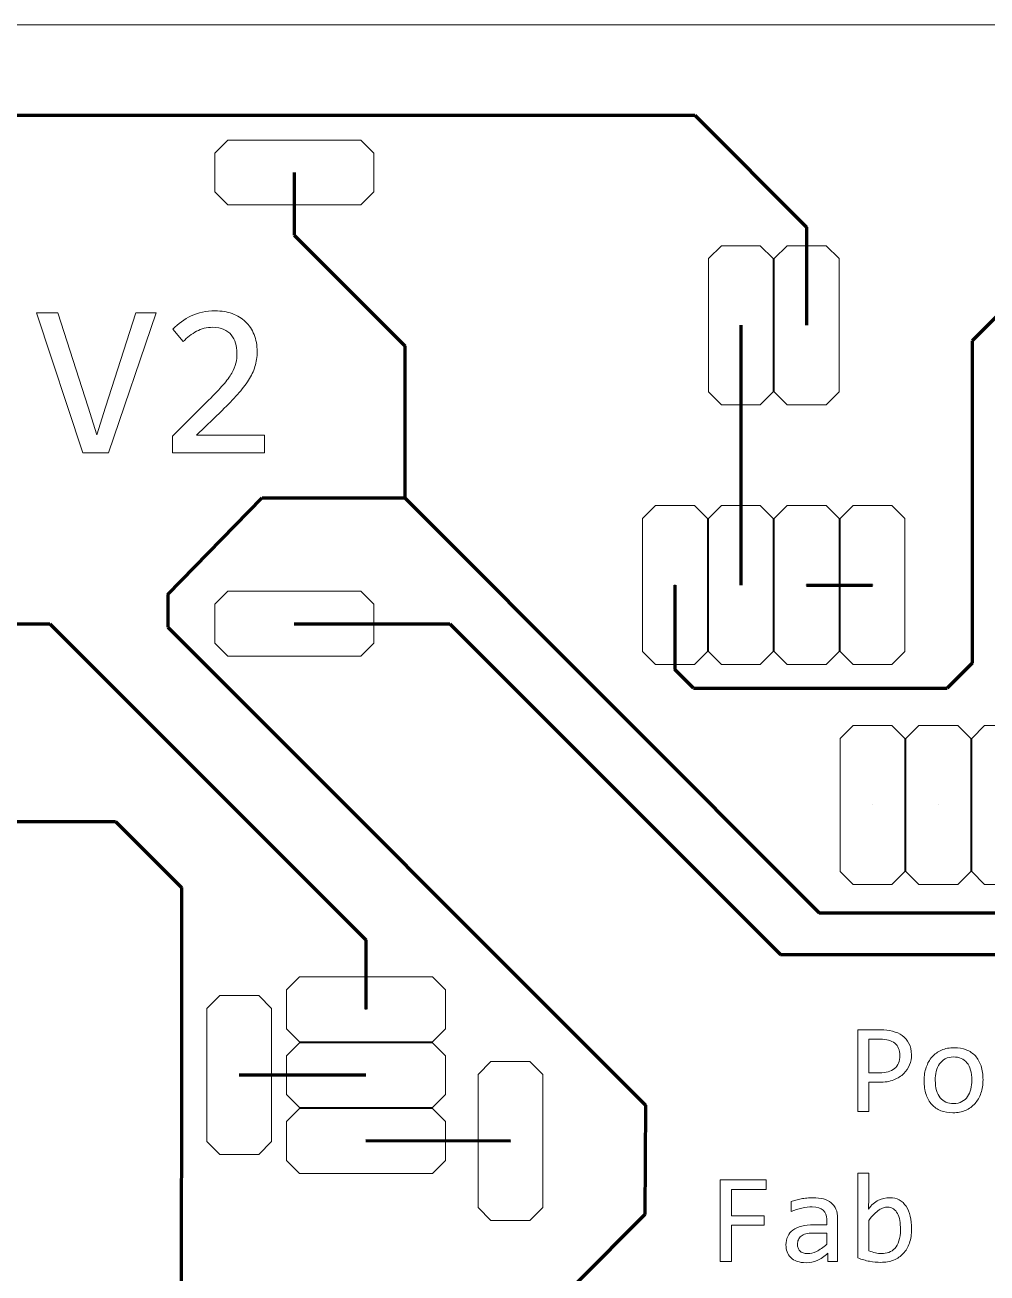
# Model space of a CAD drawing. Header units: millimetres. Extents: x 10 to 148, y -145 to 146.
# Drawn here: x 73.01 to 110.14, y 95.01 to 143.14 of the extents above; entities that cross this region are included whole.
import ezdxf

# ---------------------------------------------------------------- set-up
doc = ezdxf.new("R2010")
doc.units = ezdxf.units.MM
doc.header["$MEASUREMENT"] = 0
doc.layers.add('Layer 1', color=7, linetype='Continuous')

msp = doc.modelspace()

# ---------------------------------------------------------------- linework, layer by layer
at = {"layer": 'Layer 1', "lineweight": 18}
msp.add_open_spline([(23.1663, 143.1355), (23.1663, 143.1355), (140.7522, 143.1355), (140.7522, 143.1355)], degree=3, dxfattribs=at)
at = {"layer": 'Layer 1', "color": 6, "lineweight": 120}
for points in [[(24.2424, 139.6536), (24.2424, 139.6536), (98.8594, 139.6518), (98.8594, 139.6518)], [(98.8594, 139.6518), (98.8594, 139.6518), (103.1735, 135.3362), (103.1735, 135.3362)], [(83.4028, 137.4455), (83.4028, 137.4455), (83.3995, 135.0266), (83.3995, 135.0266)], [(116.0041, 137.4064), (116.0041, 137.4064), (109.5574, 130.9592), (109.5574, 130.9592)], [(103.1735, 135.3362), (103.1735, 135.3362), (103.1723, 131.5557), (103.1723, 131.5557)], [(83.3995, 135.0266), (83.3995, 135.0266), (87.6669, 130.7588), (87.6669, 130.7588)], [(100.6341, 131.5557), (100.6341, 131.5557), (100.6308, 121.5393), (100.6308, 121.5393)], [(109.5574, 130.9592), (109.5574, 130.9592), (109.5569, 118.5244), (109.5569, 118.5244)], [(87.6669, 130.7588), (87.6669, 130.7588), (87.6659, 124.8992), (87.6659, 124.8992)], [(78.5237, 121.169), (78.5237, 121.169), (82.1622, 124.9008), (82.1622, 124.9008)], [(82.1622, 124.9008), (82.1622, 124.9008), (87.6659, 124.9001), (87.6659, 124.9001)], [(87.6659, 124.8992), (87.6659, 124.8992), (103.6617, 108.9015), (103.6617, 108.9015)], [(98.0923, 121.5393), (98.0923, 121.5393), (98.0915, 118.2791), (98.0915, 118.2791)], [(103.1741, 121.5359), (103.1741, 121.5359), (105.7141, 121.5344), (105.7141, 121.5344)], [(78.5237, 121.169), (78.5237, 121.169), (78.5235, 119.9143), (78.5235, 119.9143)], [(39.9696, 120.0457), (39.9696, 120.0457), (73.9735, 120.0485), (73.9735, 120.0485)], [(73.9735, 120.0485), (73.9735, 120.0485), (86.1702, 107.8518), (86.1702, 107.8518)], [(78.5235, 119.9143), (78.5235, 119.9143), (96.9549, 101.4821), (96.9549, 101.4821)], [(83.4028, 120.0455), (83.4028, 120.0455), (89.4105, 120.0435), (89.4105, 120.0435)], [(89.4105, 120.0435), (89.4105, 120.0435), (102.164, 107.289), (102.164, 107.289)], [(109.5569, 118.5244), (109.5569, 118.5244), (108.594, 117.5611), (108.594, 117.5611)], [(98.8092, 117.5617), (98.8092, 117.5617), (98.0915, 118.2791), (98.0915, 118.2791)], [(98.8092, 117.5617), (98.8092, 117.5617), (108.594, 117.5611), (108.594, 117.5611)], [(56.1841, 112.4211), (56.1841, 112.4211), (76.5091, 112.4244), (76.5091, 112.4244)], [(76.5091, 112.4244), (76.5091, 112.4244), (79.0562, 109.8772), (79.0562, 109.8772)], [(79.0562, 109.8772), (79.0562, 109.8772), (79.0444, 87.4638), (79.0444, 87.4638)], [(103.6616, 108.9016), (103.6616, 108.9016), (140.6141, 108.9014), (140.6141, 108.9014)], [(86.1702, 107.8518), (86.1702, 107.8518), (86.1698, 105.1785), (86.1698, 105.1785)], [(102.164, 107.289), (102.164, 107.289), (141.5447, 107.2888), (141.5447, 107.2888)], [(86.1698, 102.6426), (86.1698, 102.6426), (81.2796, 102.6434), (81.2796, 102.6434)], [(96.9548, 101.482), (96.9548, 101.482), (96.9348, 97.271), (96.9348, 97.271)], [(91.7424, 100.1003), (91.7424, 100.1003), (86.1698, 100.1011), (86.1698, 100.1011)], [(96.9348, 97.271), (96.9348, 97.271), (94.3001, 94.6122), (94.3001, 94.6122)]]:
    msp.add_open_spline(points, degree=3, dxfattribs=at)
at = {"layer": 'Layer 1', "lineweight": 9}
for points in [[(85.971, 136.1955), (85.971, 136.1955), (80.8346, 136.1955), (80.8346, 136.1955), (80.8346, 136.1955), (80.3346, 136.6955), (80.3346, 136.6955), (80.3346, 136.6955), (80.3346, 138.1955), (80.3346, 138.1955), (80.3346, 138.1955), (80.8346, 138.6955), (80.8346, 138.6955), (80.8346, 138.6955), (85.971, 138.6955), (85.971, 138.6955), (85.971, 138.6955), (86.471, 138.1955), (86.471, 138.1955), (86.471, 138.1955), (86.471, 136.6955), (86.471, 136.6955), (86.471, 136.6955), (85.971, 136.1955), (85.971, 136.1955)], [(99.3841, 128.9875), (99.3841, 128.9875), (99.3841, 134.1239), (99.3841, 134.1239), (99.3841, 134.1239), (99.8841, 134.6239), (99.8841, 134.6239), (99.8841, 134.6239), (101.3841, 134.6239), (101.3841, 134.6239), (101.3841, 134.6239), (101.8841, 134.1239), (101.8841, 134.1239), (101.8841, 134.1239), (101.8841, 128.9875), (101.8841, 128.9875), (101.8841, 128.9875), (101.3841, 128.4875), (101.3841, 128.4875), (101.3841, 128.4875), (99.8841, 128.4875), (99.8841, 128.4875), (99.8841, 128.4875), (99.3841, 128.9875), (99.3841, 128.9875)], [(101.9241, 128.9875), (101.9241, 128.9875), (101.9241, 134.1239), (101.9241, 134.1239), (101.9241, 134.1239), (102.4241, 134.6239), (102.4241, 134.6239), (102.4241, 134.6239), (103.9241, 134.6239), (103.9241, 134.6239), (103.9241, 134.6239), (104.4241, 134.1239), (104.4241, 134.1239), (104.4241, 134.1239), (104.4241, 128.9875), (104.4241, 128.9875), (104.4241, 128.9875), (103.9241, 128.4875), (103.9241, 128.4875), (103.9241, 128.4875), (102.4241, 128.4875), (102.4241, 128.4875), (102.4241, 128.4875), (101.9241, 128.9875), (101.9241, 128.9875)], [(96.8441, 118.9711), (96.8441, 118.9711), (96.8441, 124.1075), (96.8441, 124.1075), (96.8441, 124.1075), (97.3441, 124.6075), (97.3441, 124.6075), (97.3441, 124.6075), (98.8441, 124.6075), (98.8441, 124.6075), (98.8441, 124.6075), (99.3441, 124.1075), (99.3441, 124.1075), (99.3441, 124.1075), (99.3441, 118.9711), (99.3441, 118.9711), (99.3441, 118.9711), (98.8441, 118.4711), (98.8441, 118.4711), (98.8441, 118.4711), (97.3441, 118.4711), (97.3441, 118.4711), (97.3441, 118.4711), (96.8441, 118.9711), (96.8441, 118.9711)], [(99.3841, 118.9711), (99.3841, 118.9711), (99.3841, 124.1075), (99.3841, 124.1075), (99.3841, 124.1075), (99.8841, 124.6075), (99.8841, 124.6075), (99.8841, 124.6075), (101.3841, 124.6075), (101.3841, 124.6075), (101.3841, 124.6075), (101.8841, 124.1075), (101.8841, 124.1075), (101.8841, 124.1075), (101.8841, 118.9711), (101.8841, 118.9711), (101.8841, 118.9711), (101.3841, 118.4711), (101.3841, 118.4711), (101.3841, 118.4711), (99.8841, 118.4711), (99.8841, 118.4711), (99.8841, 118.4711), (99.3841, 118.9711), (99.3841, 118.9711)], [(101.9241, 118.9711), (101.9241, 118.9711), (101.9241, 124.1075), (101.9241, 124.1075), (101.9241, 124.1075), (102.4241, 124.6075), (102.4241, 124.6075), (102.4241, 124.6075), (103.9241, 124.6075), (103.9241, 124.6075), (103.9241, 124.6075), (104.4241, 124.1075), (104.4241, 124.1075), (104.4241, 124.1075), (104.4241, 118.9711), (104.4241, 118.9711), (104.4241, 118.9711), (103.9241, 118.4711), (103.9241, 118.4711), (103.9241, 118.4711), (102.4241, 118.4711), (102.4241, 118.4711), (102.4241, 118.4711), (101.9241, 118.9711), (101.9241, 118.9711)], [(104.4641, 118.9711), (104.4641, 118.9711), (104.4641, 124.1075), (104.4641, 124.1075), (104.4641, 124.1075), (104.9641, 124.6075), (104.9641, 124.6075), (104.9641, 124.6075), (106.4641, 124.6075), (106.4641, 124.6075), (106.4641, 124.6075), (106.9641, 124.1075), (106.9641, 124.1075), (106.9641, 124.1075), (106.9641, 118.9711), (106.9641, 118.9711), (106.9641, 118.9711), (106.4641, 118.4711), (106.4641, 118.4711), (106.4641, 118.4711), (104.9641, 118.4711), (104.9641, 118.4711), (104.9641, 118.4711), (104.4641, 118.9711), (104.4641, 118.9711)], [(85.9711, 118.7973), (85.9711, 118.7973), (80.8347, 118.7973), (80.8347, 118.7973), (80.8347, 118.7973), (80.3347, 119.2973), (80.3347, 119.2973), (80.3347, 119.2973), (80.3347, 120.7973), (80.3347, 120.7973), (80.3347, 120.7973), (80.8347, 121.2973), (80.8347, 121.2973), (80.8347, 121.2973), (85.9711, 121.2973), (85.9711, 121.2973), (85.9711, 121.2973), (86.4711, 120.7973), (86.4711, 120.7973), (86.4711, 120.7973), (86.4711, 119.2973), (86.4711, 119.2973), (86.4711, 119.2973), (85.9711, 118.7973), (85.9711, 118.7973)], [(104.4641, 110.491), (104.4641, 110.491), (104.4641, 115.6274), (104.4641, 115.6274), (104.4641, 115.6274), (104.9641, 116.1274), (104.9641, 116.1274), (104.9641, 116.1274), (106.4641, 116.1274), (106.4641, 116.1274), (106.4641, 116.1274), (106.9641, 115.6274), (106.9641, 115.6274), (106.9641, 115.6274), (106.9641, 110.491), (106.9641, 110.491), (106.9641, 110.491), (106.4641, 109.991), (106.4641, 109.991), (106.4641, 109.991), (104.9641, 109.991), (104.9641, 109.991), (104.9641, 109.991), (104.4641, 110.491), (104.4641, 110.491)], [(107.0041, 110.491), (107.0041, 110.491), (107.0041, 115.6274), (107.0041, 115.6274), (107.0041, 115.6274), (107.5041, 116.1274), (107.5041, 116.1274), (107.5041, 116.1274), (109.0041, 116.1274), (109.0041, 116.1274), (109.0041, 116.1274), (109.5041, 115.6274), (109.5041, 115.6274), (109.5041, 115.6274), (109.5041, 110.491), (109.5041, 110.491), (109.5041, 110.491), (109.0041, 109.991), (109.0041, 109.991), (109.0041, 109.991), (107.5041, 109.991), (107.5041, 109.991), (107.5041, 109.991), (107.0041, 110.491), (107.0041, 110.491)], [(109.5441, 110.491), (109.5441, 110.491), (109.5441, 115.6274), (109.5441, 115.6274), (109.5441, 115.6274), (110.0441, 116.1274), (110.0441, 116.1274), (110.0441, 116.1274), (111.5441, 116.1274), (111.5441, 116.1274), (111.5441, 116.1274), (112.0441, 115.6274), (112.0441, 115.6274), (112.0441, 115.6274), (112.0441, 110.491), (112.0441, 110.491), (112.0441, 110.491), (111.5441, 109.991), (111.5441, 109.991), (111.5441, 109.991), (110.0441, 109.991), (110.0441, 109.991), (110.0441, 109.991), (109.5441, 110.491), (109.5441, 110.491)], [(88.7381, 103.9303), (88.7381, 103.9303), (83.6017, 103.9303), (83.6017, 103.9303), (83.6017, 103.9303), (83.1017, 104.4303), (83.1017, 104.4303), (83.1017, 104.4303), (83.1017, 105.9303), (83.1017, 105.9303), (83.1017, 105.9303), (83.6017, 106.4303), (83.6017, 106.4303), (83.6017, 106.4303), (88.7381, 106.4303), (88.7381, 106.4303), (88.7381, 106.4303), (89.2381, 105.9303), (89.2381, 105.9303), (89.2381, 105.9303), (89.2381, 104.4303), (89.2381, 104.4303), (89.2381, 104.4303), (88.7381, 103.9303), (88.7381, 103.9303)], [(80.0314, 100.0752), (80.0314, 100.0752), (80.0314, 105.2116), (80.0314, 105.2116), (80.0314, 105.2116), (80.5314, 105.7116), (80.5314, 105.7116), (80.5314, 105.7116), (82.0314, 105.7116), (82.0314, 105.7116), (82.0314, 105.7116), (82.5314, 105.2116), (82.5314, 105.2116), (82.5314, 105.2116), (82.5314, 100.0752), (82.5314, 100.0752), (82.5314, 100.0752), (82.0314, 99.5752), (82.0314, 99.5752), (82.0314, 99.5752), (80.5314, 99.5752), (80.5314, 99.5752), (80.5314, 99.5752), (80.0314, 100.0752), (80.0314, 100.0752)], [(88.7381, 101.3903), (88.7381, 101.3903), (83.6017, 101.3903), (83.6017, 101.3903), (83.6017, 101.3903), (83.1017, 101.8903), (83.1017, 101.8903), (83.1017, 101.8903), (83.1017, 103.3903), (83.1017, 103.3903), (83.1017, 103.3903), (83.6017, 103.8903), (83.6017, 103.8903), (83.6017, 103.8903), (88.7381, 103.8903), (88.7381, 103.8903), (88.7381, 103.8903), (89.2381, 103.3903), (89.2381, 103.3903), (89.2381, 103.3903), (89.2381, 101.8903), (89.2381, 101.8903), (89.2381, 101.8903), (88.7381, 101.3903), (88.7381, 101.3903)], [(90.4942, 97.5321), (90.4942, 97.5321), (90.4942, 102.6685), (90.4942, 102.6685), (90.4942, 102.6685), (90.9942, 103.1685), (90.9942, 103.1685), (90.9942, 103.1685), (92.4942, 103.1685), (92.4942, 103.1685), (92.4942, 103.1685), (92.9942, 102.6685), (92.9942, 102.6685), (92.9942, 102.6685), (92.9942, 97.5321), (92.9942, 97.5321), (92.9942, 97.5321), (92.4942, 97.0321), (92.4942, 97.0321), (92.4942, 97.0321), (90.9942, 97.0321), (90.9942, 97.0321), (90.9942, 97.0321), (90.4942, 97.5321), (90.4942, 97.5321)], [(88.7381, 98.8503), (88.7381, 98.8503), (83.6017, 98.8503), (83.6017, 98.8503), (83.6017, 98.8503), (83.1017, 99.3503), (83.1017, 99.3503), (83.1017, 99.3503), (83.1017, 100.8503), (83.1017, 100.8503), (83.1017, 100.8503), (83.6017, 101.3503), (83.6017, 101.3503), (83.6017, 101.3503), (88.7381, 101.3503), (88.7381, 101.3503), (88.7381, 101.3503), (89.2381, 100.8503), (89.2381, 100.8503), (89.2381, 100.8503), (89.2381, 99.3503), (89.2381, 99.3503), (89.2381, 99.3503), (88.7381, 98.8503), (88.7381, 98.8503)]]:
    msp.add_open_spline(points, degree=3, knots=[0, 0, 0, 0, 0.125, 0.125, 0.125, 0.25, 0.25, 0.25, 0.375, 0.375, 0.375, 0.5, 0.5, 0.5, 0.625, 0.625, 0.625, 0.75, 0.75, 0.75, 0.875, 0.875, 0.875, 1, 1, 1, 1], dxfattribs=at)
at = {"layer": 'Layer 1', "color": 5}
for points in [[(83.4045, 137.4455), (83.4045, 137.4455), (83.4045, 137.442), (83.4045, 137.442), (83.4045, 137.442), (83.401, 137.442), (83.401, 137.442), (83.401, 137.442), (83.401, 137.4455), (83.401, 137.4455), (83.401, 137.4455), (83.4045, 137.4455), (83.4045, 137.4455)], [(100.6341, 131.554), (100.6341, 131.554), (100.6306, 131.554), (100.6306, 131.554), (100.6306, 131.554), (100.6306, 131.5575), (100.6306, 131.5575), (100.6306, 131.5575), (100.6341, 131.5575), (100.6341, 131.5575), (100.6341, 131.5575), (100.6341, 131.554), (100.6341, 131.554)], [(103.1741, 131.554), (103.1741, 131.554), (103.1706, 131.554), (103.1706, 131.554), (103.1706, 131.554), (103.1706, 131.5575), (103.1706, 131.5575), (103.1706, 131.5575), (103.1741, 131.5575), (103.1741, 131.5575), (103.1741, 131.5575), (103.1741, 131.554), (103.1741, 131.554)], [(98.0941, 121.5376), (98.0941, 121.5376), (98.0906, 121.5376), (98.0906, 121.5376), (98.0906, 121.5376), (98.0906, 121.5411), (98.0906, 121.5411), (98.0906, 121.5411), (98.0941, 121.5411), (98.0941, 121.5411), (98.0941, 121.5411), (98.0941, 121.5376), (98.0941, 121.5376)], [(100.6341, 121.5376), (100.6341, 121.5376), (100.6306, 121.5376), (100.6306, 121.5376), (100.6306, 121.5376), (100.6306, 121.5411), (100.6306, 121.5411), (100.6306, 121.5411), (100.6341, 121.5411), (100.6341, 121.5411), (100.6341, 121.5411), (100.6341, 121.5376), (100.6341, 121.5376)], [(103.1741, 121.5376), (103.1741, 121.5376), (103.1706, 121.5376), (103.1706, 121.5376), (103.1706, 121.5376), (103.1706, 121.5411), (103.1706, 121.5411), (103.1706, 121.5411), (103.1741, 121.5411), (103.1741, 121.5411), (103.1741, 121.5411), (103.1741, 121.5376), (103.1741, 121.5376)], [(105.7141, 121.5376), (105.7141, 121.5376), (105.7106, 121.5376), (105.7106, 121.5376), (105.7106, 121.5376), (105.7106, 121.5411), (105.7106, 121.5411), (105.7106, 121.5411), (105.7141, 121.5411), (105.7141, 121.5411), (105.7141, 121.5411), (105.7141, 121.5376), (105.7141, 121.5376)], [(83.4046, 120.0473), (83.4046, 120.0473), (83.4046, 120.0438), (83.4046, 120.0438), (83.4046, 120.0438), (83.4011, 120.0438), (83.4011, 120.0438), (83.4011, 120.0438), (83.4011, 120.0473), (83.4011, 120.0473), (83.4011, 120.0473), (83.4046, 120.0473), (83.4046, 120.0473)], [(105.7141, 113.0575), (105.7141, 113.0575), (105.7106, 113.0575), (105.7106, 113.0575), (105.7106, 113.0575), (105.7106, 113.061), (105.7106, 113.061), (105.7106, 113.061), (105.7141, 113.061), (105.7141, 113.061), (105.7141, 113.061), (105.7141, 113.0575), (105.7141, 113.0575)], [(108.2541, 113.0575), (108.2541, 113.0575), (108.2506, 113.0575), (108.2506, 113.0575), (108.2506, 113.0575), (108.2506, 113.061), (108.2506, 113.061), (108.2506, 113.061), (108.2541, 113.061), (108.2541, 113.061), (108.2541, 113.061), (108.2541, 113.0575), (108.2541, 113.0575)], [(86.1716, 105.1803), (86.1716, 105.1803), (86.1716, 105.1768), (86.1716, 105.1768), (86.1716, 105.1768), (86.1681, 105.1768), (86.1681, 105.1768), (86.1681, 105.1768), (86.1681, 105.1803), (86.1681, 105.1803), (86.1681, 105.1803), (86.1716, 105.1803), (86.1716, 105.1803)], [(81.2814, 102.6417), (81.2814, 102.6417), (81.2779, 102.6417), (81.2779, 102.6417), (81.2779, 102.6417), (81.2779, 102.6452), (81.2779, 102.6452), (81.2779, 102.6452), (81.2814, 102.6452), (81.2814, 102.6452), (81.2814, 102.6452), (81.2814, 102.6417), (81.2814, 102.6417)], [(86.1716, 102.6403), (86.1716, 102.6403), (86.1716, 102.6368), (86.1716, 102.6368), (86.1716, 102.6368), (86.1681, 102.6368), (86.1681, 102.6368), (86.1681, 102.6368), (86.1681, 102.6403), (86.1681, 102.6403), (86.1681, 102.6403), (86.1716, 102.6403), (86.1716, 102.6403)], [(86.1716, 100.1003), (86.1716, 100.1003), (86.1716, 100.0968), (86.1716, 100.0968), (86.1716, 100.0968), (86.1681, 100.0968), (86.1681, 100.0968), (86.1681, 100.0968), (86.1681, 100.1003), (86.1681, 100.1003), (86.1681, 100.1003), (86.1716, 100.1003), (86.1716, 100.1003)], [(91.7442, 100.0986), (91.7442, 100.0986), (91.7407, 100.0986), (91.7407, 100.0986), (91.7407, 100.0986), (91.7407, 100.1021), (91.7407, 100.1021), (91.7407, 100.1021), (91.7442, 100.1021), (91.7442, 100.1021), (91.7442, 100.1021), (91.7442, 100.0986), (91.7442, 100.0986)]]:
    msp.add_open_spline(points, degree=3, knots=[0, 0, 0, 0, 0.25, 0.25, 0.25, 0.5, 0.5, 0.5, 0.75, 0.75, 0.75, 1, 1, 1, 1], dxfattribs=at)
at = {"layer": 'Layer 1', "color": 5, "lineweight": 9}
for points in [[(83.4045, 137.4455), (83.4045, 137.4455), (83.4045, 137.442), (83.4045, 137.442), (83.4045, 137.442), (83.401, 137.442), (83.401, 137.442), (83.401, 137.442), (83.401, 137.4455), (83.401, 137.4455), (83.401, 137.4455), (83.4045, 137.4455), (83.4045, 137.4455)], [(100.6341, 131.554), (100.6341, 131.554), (100.6306, 131.554), (100.6306, 131.554), (100.6306, 131.554), (100.6306, 131.5575), (100.6306, 131.5575), (100.6306, 131.5575), (100.6341, 131.5575), (100.6341, 131.5575), (100.6341, 131.5575), (100.6341, 131.554), (100.6341, 131.554)], [(103.1741, 131.554), (103.1741, 131.554), (103.1706, 131.554), (103.1706, 131.554), (103.1706, 131.554), (103.1706, 131.5575), (103.1706, 131.5575), (103.1706, 131.5575), (103.1741, 131.5575), (103.1741, 131.5575), (103.1741, 131.5575), (103.1741, 131.554), (103.1741, 131.554)], [(98.0941, 121.5376), (98.0941, 121.5376), (98.0906, 121.5376), (98.0906, 121.5376), (98.0906, 121.5376), (98.0906, 121.5411), (98.0906, 121.5411), (98.0906, 121.5411), (98.0941, 121.5411), (98.0941, 121.5411), (98.0941, 121.5411), (98.0941, 121.5376), (98.0941, 121.5376)], [(100.6341, 121.5376), (100.6341, 121.5376), (100.6306, 121.5376), (100.6306, 121.5376), (100.6306, 121.5376), (100.6306, 121.5411), (100.6306, 121.5411), (100.6306, 121.5411), (100.6341, 121.5411), (100.6341, 121.5411), (100.6341, 121.5411), (100.6341, 121.5376), (100.6341, 121.5376)], [(103.1741, 121.5376), (103.1741, 121.5376), (103.1706, 121.5376), (103.1706, 121.5376), (103.1706, 121.5376), (103.1706, 121.5411), (103.1706, 121.5411), (103.1706, 121.5411), (103.1741, 121.5411), (103.1741, 121.5411), (103.1741, 121.5411), (103.1741, 121.5376), (103.1741, 121.5376)], [(105.7141, 121.5376), (105.7141, 121.5376), (105.7106, 121.5376), (105.7106, 121.5376), (105.7106, 121.5376), (105.7106, 121.5411), (105.7106, 121.5411), (105.7106, 121.5411), (105.7141, 121.5411), (105.7141, 121.5411), (105.7141, 121.5411), (105.7141, 121.5376), (105.7141, 121.5376)], [(83.4046, 120.0473), (83.4046, 120.0473), (83.4046, 120.0438), (83.4046, 120.0438), (83.4046, 120.0438), (83.4011, 120.0438), (83.4011, 120.0438), (83.4011, 120.0438), (83.4011, 120.0473), (83.4011, 120.0473), (83.4011, 120.0473), (83.4046, 120.0473), (83.4046, 120.0473)], [(105.7141, 113.0575), (105.7141, 113.0575), (105.7106, 113.0575), (105.7106, 113.0575), (105.7106, 113.0575), (105.7106, 113.061), (105.7106, 113.061), (105.7106, 113.061), (105.7141, 113.061), (105.7141, 113.061), (105.7141, 113.061), (105.7141, 113.0575), (105.7141, 113.0575)], [(108.2541, 113.0575), (108.2541, 113.0575), (108.2506, 113.0575), (108.2506, 113.0575), (108.2506, 113.0575), (108.2506, 113.061), (108.2506, 113.061), (108.2506, 113.061), (108.2541, 113.061), (108.2541, 113.061), (108.2541, 113.061), (108.2541, 113.0575), (108.2541, 113.0575)], [(86.1716, 105.1803), (86.1716, 105.1803), (86.1716, 105.1768), (86.1716, 105.1768), (86.1716, 105.1768), (86.1681, 105.1768), (86.1681, 105.1768), (86.1681, 105.1768), (86.1681, 105.1803), (86.1681, 105.1803), (86.1681, 105.1803), (86.1716, 105.1803), (86.1716, 105.1803)], [(81.2814, 102.6417), (81.2814, 102.6417), (81.2779, 102.6417), (81.2779, 102.6417), (81.2779, 102.6417), (81.2779, 102.6452), (81.2779, 102.6452), (81.2779, 102.6452), (81.2814, 102.6452), (81.2814, 102.6452), (81.2814, 102.6452), (81.2814, 102.6417), (81.2814, 102.6417)], [(86.1716, 102.6403), (86.1716, 102.6403), (86.1716, 102.6368), (86.1716, 102.6368), (86.1716, 102.6368), (86.1681, 102.6368), (86.1681, 102.6368), (86.1681, 102.6368), (86.1681, 102.6403), (86.1681, 102.6403), (86.1681, 102.6403), (86.1716, 102.6403), (86.1716, 102.6403)], [(86.1716, 100.1003), (86.1716, 100.1003), (86.1716, 100.0968), (86.1716, 100.0968), (86.1716, 100.0968), (86.1681, 100.0968), (86.1681, 100.0968), (86.1681, 100.0968), (86.1681, 100.1003), (86.1681, 100.1003), (86.1681, 100.1003), (86.1716, 100.1003), (86.1716, 100.1003)], [(91.7442, 100.0986), (91.7442, 100.0986), (91.7407, 100.0986), (91.7407, 100.0986), (91.7407, 100.0986), (91.7407, 100.1021), (91.7407, 100.1021), (91.7407, 100.1021), (91.7442, 100.1021), (91.7442, 100.1021), (91.7442, 100.1021), (91.7442, 100.0986), (91.7442, 100.0986)]]:
    msp.add_open_spline(points, degree=3, knots=[0, 0, 0, 0, 0.25, 0.25, 0.25, 0.5, 0.5, 0.5, 0.75, 0.75, 0.75, 1, 1, 1, 1], dxfattribs=at)
at = {"layer": 'Layer 1', "color": 161, "lineweight": 9}
for points, knots in [([(78.0742, 132.0354), (78.0742, 132.0354), (76.2384, 126.6336), (76.2384, 126.6336), (76.2384, 126.6336), (75.2463, 126.6336), (75.2463, 126.6336), (75.2463, 126.6336), (73.4514, 132.0354), (73.4514, 132.0354), (73.4514, 132.0354), (74.2825, 132.0354), (74.2825, 132.0354), (74.2825, 132.0354), (75.4495, 128.3947), (75.4495, 128.3947), (75.4495, 128.3947), (75.7797, 127.3279), (75.7797, 127.3279), (75.7797, 127.3279), (76.1184, 128.3947), (76.1184, 128.3947), (76.1184, 128.3947), (77.2882, 132.0354), (77.2882, 132.0354), (77.2882, 132.0354), (78.0742, 132.0354), (78.0742, 132.0354)], [0, 0, 0, 0, 0.1111111, 0.1111111, 0.1111111, 0.2222222, 0.2222222, 0.2222222, 0.3333333, 0.3333333, 0.3333333, 0.4444444, 0.4444444, 0.4444444, 0.5555556, 0.5555556, 0.5555556, 0.6666667, 0.6666667, 0.6666667, 0.7777778, 0.7777778, 0.7777778, 0.8888889, 0.8888889, 0.8888889, 1, 1, 1, 1]), ([(82.2596, 126.6336), (82.2596, 126.6336), (78.7036, 126.6336), (78.7036, 126.6336), (78.7036, 126.6336), (78.7036, 127.2785), (78.7036, 127.2785), (78.7036, 127.2785), (80.0992, 128.667), (80.0992, 128.667), (80.3278, 128.8942), (80.5127, 129.0889), (80.6566, 129.254), (80.7991, 129.4206), (80.9106, 129.5715), (80.991, 129.707), (81.07, 129.8439), (81.1237, 129.9723), (81.1519, 130.0937), (81.1787, 130.215), (81.1928, 130.3462), (81.1928, 130.4874), (81.1928, 130.62), (81.1745, 130.7456), (81.1392, 130.8655), (81.1025, 130.9855), (81.0475, 131.0913), (80.9741, 131.183), (80.8993, 131.2734), (80.8033, 131.3453), (80.6848, 131.3975), (80.5663, 131.4497), (80.4238, 131.4766), (80.2587, 131.4766), (80.0301, 131.4766), (79.8212, 131.4258), (79.6335, 131.3227), (79.4473, 131.2211), (79.2751, 131.0885), (79.1171, 130.9262), (79.1171, 130.9262), (78.7205, 131.4018), (78.7205, 131.4018), (78.9251, 131.6163), (79.1594, 131.7884), (79.4261, 131.9168), (79.6914, 132.0466), (80.0018, 132.1116), (80.3546, 132.1116), (80.5945, 132.1116), (80.8132, 132.0763), (81.0094, 132.0043), (81.2069, 131.9323), (81.3777, 131.8293), (81.5216, 131.6939), (81.6641, 131.5584), (81.7756, 131.3933), (81.8532, 131.1972), (81.9322, 131.0024), (81.9717, 130.7823), (81.9717, 130.5367), (81.9717, 130.3293), (81.9435, 130.1374), (81.8885, 129.961), (81.8335, 129.7846), (81.7502, 129.6096), (81.6387, 129.4347), (81.5272, 129.2597), (81.3861, 129.0777), (81.2168, 128.89), (81.0475, 128.7037), (80.8471, 128.4977), (80.6157, 128.2747), (80.6157, 128.2747), (79.6349, 127.3194), (79.6349, 127.3194), (79.6349, 127.3194), (82.2596, 127.3194), (82.2596, 127.3194), (82.2596, 127.3194), (82.2596, 126.6336), (82.2596, 126.6336)], [0, 0, 0, 0, 0.037037, 0.037037, 0.037037, 0.0740741, 0.0740741, 0.0740741, 0.1111111, 0.1111111, 0.1111111, 0.1481481, 0.1481481, 0.1481481, 0.1851852, 0.1851852, 0.1851852, 0.2222222, 0.2222222, 0.2222222, 0.2592593, 0.2592593, 0.2592593, 0.2962963, 0.2962963, 0.2962963, 0.3333333, 0.3333333, 0.3333333, 0.3703704, 0.3703704, 0.3703704, 0.4074074, 0.4074074, 0.4074074, 0.4444444, 0.4444444, 0.4444444, 0.4814815, 0.4814815, 0.4814815, 0.5185185, 0.5185185, 0.5185185, 0.5555556, 0.5555556, 0.5555556, 0.5925926, 0.5925926, 0.5925926, 0.6296296, 0.6296296, 0.6296296, 0.6666667, 0.6666667, 0.6666667, 0.7037037, 0.7037037, 0.7037037, 0.7407407, 0.7407407, 0.7407407, 0.7777778, 0.7777778, 0.7777778, 0.8148148, 0.8148148, 0.8148148, 0.8518519, 0.8518519, 0.8518519, 0.8888889, 0.8888889, 0.8888889, 0.9259259, 0.9259259, 0.9259259, 0.962963, 0.962963, 0.962963, 1, 1, 1, 1]), ([(107.22, 103.4208), (107.22, 103.2916), (107.1961, 103.1648), (107.1476, 103.038), (107.0998, 102.9121), (107.0249, 102.7993), (106.9237, 102.6997), (106.8224, 102.6001), (106.6924, 102.5195), (106.5351, 102.4577), (106.3779, 102.396), (106.1894, 102.3647), (105.9713, 102.3647), (105.9713, 102.3647), (105.5803, 102.3647), (105.5803, 102.3647), (105.5803, 102.3647), (105.5803, 101.2337), (105.5803, 101.2337), (105.5803, 101.2337), (105.1506, 101.2337), (105.1506, 101.2337), (105.1506, 101.2337), (105.1506, 104.3847), (105.1506, 104.3847), (105.1506, 104.3847), (106.038, 104.3847), (106.038, 104.3847), (106.1943, 104.3847), (106.3433, 104.3674), (106.4866, 104.3329), (106.6298, 104.2983), (106.7557, 104.2423), (106.8644, 104.1658), (106.973, 104.0884), (107.0595, 103.9888), (107.1237, 103.8661), (107.1879, 103.7443), (107.22, 103.5953), (107.22, 103.4208)], [0, 0, 0, 0, 0.0769231, 0.0769231, 0.0769231, 0.1538462, 0.1538462, 0.1538462, 0.2307692, 0.2307692, 0.2307692, 0.3076923, 0.3076923, 0.3076923, 0.3846154, 0.3846154, 0.3846154, 0.4615385, 0.4615385, 0.4615385, 0.5384615, 0.5384615, 0.5384615, 0.6153846, 0.6153846, 0.6153846, 0.6923077, 0.6923077, 0.6923077, 0.7692308, 0.7692308, 0.7692308, 0.8461538, 0.8461538, 0.8461538, 0.9230769, 0.9230769, 0.9230769, 1, 1, 1, 1]), ([(106.7755, 103.4011), (106.7755, 103.6044), (106.7088, 103.7599), (106.5763, 103.8678), (106.4438, 103.9756), (106.2577, 104.0291), (106.0198, 104.0291), (106.0198, 104.0291), (105.5803, 104.0291), (105.5803, 104.0291), (105.5803, 104.0291), (105.5803, 102.7302), (105.5803, 102.7302), (105.5803, 102.7302), (105.9812, 102.7302), (105.9812, 102.7302), (106.2355, 102.7302), (106.4314, 102.7853), (106.5689, 102.8965), (106.7063, 103.0076), (106.7755, 103.1763), (106.7755, 103.4011)], [0, 0, 0, 0, 0.1428571, 0.1428571, 0.1428571, 0.2857143, 0.2857143, 0.2857143, 0.4285714, 0.4285714, 0.4285714, 0.5714286, 0.5714286, 0.5714286, 0.7142857, 0.7142857, 0.7142857, 0.8571429, 0.8571429, 0.8571429, 1, 1, 1, 1]), ([(109.98, 102.4627), (109.98, 102.275), (109.9537, 102.1021), (109.9002, 101.9457), (109.8475, 101.7885), (109.771, 101.6543), (109.6714, 101.5424), (109.5718, 101.4313), (109.4499, 101.344), (109.3075, 101.2823), (109.1643, 101.2205), (109.0013, 101.1892), (108.8202, 101.1892), (108.6465, 101.1892), (108.491, 101.2164), (108.3535, 101.2699), (108.216, 101.3242), (108.0991, 101.4033), (108.0037, 101.5078), (107.9082, 101.6123), (107.8349, 101.7416), (107.7839, 101.8963), (107.7337, 102.0503), (107.7082, 102.2281), (107.7082, 102.4289), (107.7082, 102.6174), (107.7345, 102.7895), (107.788, 102.9442), (107.8407, 103.0998), (107.9172, 103.2331), (108.0168, 103.3451), (108.1164, 103.4562), (108.2383, 103.5435), (108.3807, 103.6052), (108.5239, 103.6669), (108.6869, 103.6982), (108.868, 103.6982), (109.0417, 103.6982), (109.1972, 103.671), (109.3347, 103.6175), (109.4722, 103.5632), (109.589, 103.485), (109.6845, 103.3813), (109.78, 103.2776), (109.8533, 103.1483), (109.9043, 102.9936), (109.9545, 102.8397), (109.98, 102.6627), (109.98, 102.4627)], [0, 0, 0, 0, 0.0625, 0.0625, 0.0625, 0.125, 0.125, 0.125, 0.1875, 0.1875, 0.1875, 0.25, 0.25, 0.25, 0.3125, 0.3125, 0.3125, 0.375, 0.375, 0.375, 0.4375, 0.4375, 0.4375, 0.5, 0.5, 0.5, 0.5625, 0.5625, 0.5625, 0.625, 0.625, 0.625, 0.6875, 0.6875, 0.6875, 0.75, 0.75, 0.75, 0.8125, 0.8125, 0.8125, 0.875, 0.875, 0.875, 0.9375, 0.9375, 0.9375, 1, 1, 1, 1]), ([(109.5504, 102.4454), (109.5504, 102.5944), (109.5339, 102.7252), (109.501, 102.8372), (109.468, 102.9491), (109.4211, 103.0422), (109.3602, 103.1171), (109.2985, 103.192), (109.2244, 103.2479), (109.1371, 103.2858), (109.0491, 103.3237), (108.9519, 103.3426), (108.8441, 103.3426), (108.719, 103.3426), (108.6111, 103.3179), (108.5222, 103.2693), (108.4333, 103.22), (108.3601, 103.1541), (108.3033, 103.0726), (108.2457, 102.9903), (108.2045, 102.8948), (108.1773, 102.7862), (108.151, 102.6775), (108.1378, 102.5639), (108.1378, 102.4454), (108.1378, 102.2956), (108.1543, 102.1639), (108.1872, 102.0519), (108.2201, 101.9391), (108.2671, 101.8453), (108.328, 101.7704), (108.3897, 101.6955), (108.463, 101.6395), (108.5502, 101.6016), (108.6367, 101.5638), (108.7346, 101.5449), (108.8441, 101.5449), (108.9692, 101.5449), (109.077, 101.5695), (109.1659, 101.6181), (109.2548, 101.6675), (109.3281, 101.7334), (109.3849, 101.8148), (109.4425, 101.8972), (109.4837, 101.9926), (109.5108, 102.1013), (109.5372, 102.21), (109.5504, 102.3244), (109.5504, 102.4454)], [0, 0, 0, 0, 0.0625, 0.0625, 0.0625, 0.125, 0.125, 0.125, 0.1875, 0.1875, 0.1875, 0.25, 0.25, 0.25, 0.3125, 0.3125, 0.3125, 0.375, 0.375, 0.375, 0.4375, 0.4375, 0.4375, 0.5, 0.5, 0.5, 0.5625, 0.5625, 0.5625, 0.625, 0.625, 0.625, 0.6875, 0.6875, 0.6875, 0.75, 0.75, 0.75, 0.8125, 0.8125, 0.8125, 0.875, 0.875, 0.875, 0.9375, 0.9375, 0.9375, 1, 1, 1, 1]), ([(107.2249, 96.7039), (107.2249, 96.503), (107.1969, 96.3227), (107.1418, 96.1647), (107.0858, 96.0066), (107.0076, 95.8717), (106.9056, 95.7622), (106.8035, 95.6519), (106.6792, 95.5671), (106.5327, 95.5086), (106.3861, 95.4502), (106.2215, 95.4206), (106.038, 95.4206), (105.8955, 95.4206), (105.749, 95.4346), (105.5992, 95.4617), (105.4494, 95.4889), (105.3021, 95.5325), (105.1555, 95.5918), (105.1555, 95.5918), (105.1555, 98.858), (105.1555, 98.858), (105.1555, 98.858), (105.5753, 98.858), (105.5753, 98.858), (105.5753, 98.858), (105.5753, 97.9197), (105.5753, 97.9197), (105.5753, 97.9197), (105.5564, 97.471), (105.5564, 97.471), (105.6766, 97.6332), (105.8058, 97.7476), (105.9433, 97.8143), (106.0808, 97.881), (106.2281, 97.9147), (106.3853, 97.9147), (106.5236, 97.9147), (106.6454, 97.8859), (106.75, 97.8275), (106.8545, 97.7698), (106.9418, 97.6883), (107.0126, 97.583), (107.0834, 97.4776), (107.1369, 97.3509), (107.1723, 97.2019), (107.2076, 97.0529), (107.2249, 96.8874), (107.2249, 96.7039)], [0, 0, 0, 0, 0.0625, 0.0625, 0.0625, 0.125, 0.125, 0.125, 0.1875, 0.1875, 0.1875, 0.25, 0.25, 0.25, 0.3125, 0.3125, 0.3125, 0.375, 0.375, 0.375, 0.4375, 0.4375, 0.4375, 0.5, 0.5, 0.5, 0.5625, 0.5625, 0.5625, 0.625, 0.625, 0.625, 0.6875, 0.6875, 0.6875, 0.75, 0.75, 0.75, 0.8125, 0.8125, 0.8125, 0.875, 0.875, 0.875, 0.9375, 0.9375, 0.9375, 1, 1, 1, 1]), ([(101.611, 98.2357), (101.611, 98.2357), (100.2726, 98.2357), (100.2726, 98.2357), (100.2726, 98.2357), (100.2726, 97.2134), (100.2726, 97.2134), (100.2726, 97.2134), (101.541, 97.2134), (101.541, 97.2134), (101.541, 97.2134), (101.541, 96.8528), (101.541, 96.8528), (101.541, 96.8528), (100.2726, 96.8528), (100.2726, 96.8528), (100.2726, 96.8528), (100.2726, 95.4502), (100.2726, 95.4502), (100.2726, 95.4502), (99.833, 95.4502), (99.833, 95.4502), (99.833, 95.4502), (99.833, 98.6012), (99.833, 98.6012), (99.833, 98.6012), (101.611, 98.6012), (101.611, 98.6012), (101.611, 98.6012), (101.611, 98.2357), (101.611, 98.2357)], [0, 0, 0, 0, 0.1, 0.1, 0.1, 0.2, 0.2, 0.2, 0.3, 0.3, 0.3, 0.4, 0.4, 0.4, 0.5, 0.5, 0.5, 0.6, 0.6, 0.6, 0.7, 0.7, 0.7, 0.8, 0.8, 0.8, 0.9, 0.9, 0.9, 1, 1, 1, 1]), ([(103.9965, 95.4502), (103.9965, 95.4502), (103.9875, 95.7753), (103.9875, 95.7753), (103.8558, 95.6453), (103.7216, 95.5506), (103.5858, 95.493), (103.4499, 95.4346), (103.3067, 95.4057), (103.1577, 95.4057), (103.0194, 95.4057), (102.9009, 95.4239), (102.8029, 95.4593), (102.705, 95.4947), (102.6235, 95.5432), (102.5601, 95.605), (102.4967, 95.6667), (102.4498, 95.7391), (102.4202, 95.8231), (102.3905, 95.907), (102.3757, 95.9976), (102.3757, 96.0955), (102.3757, 96.3384), (102.4663, 96.5285), (102.6474, 96.666), (102.8285, 96.8035), (103.0952, 96.8726), (103.4491, 96.8726), (103.4491, 96.8726), (103.9512, 96.8726), (103.9512, 96.8726), (103.9512, 96.8726), (103.9512, 97.085), (103.9512, 97.085), (103.9512, 97.229), (103.9051, 97.3434), (103.8138, 97.4299), (103.7216, 97.5163), (103.5816, 97.5591), (103.394, 97.5591), (103.2573, 97.5591), (103.1223, 97.5435), (102.9898, 97.513), (102.8573, 97.4817), (102.7198, 97.4381), (102.5782, 97.3813), (102.5782, 97.3813), (102.5782, 97.7616), (102.5782, 97.7616), (102.6309, 97.7805), (102.6902, 97.7995), (102.7552, 97.8176), (102.8202, 97.8365), (102.8894, 97.8522), (102.961, 97.867), (103.0334, 97.881), (103.1092, 97.8925), (103.1882, 97.9015), (103.2664, 97.9106), (103.3462, 97.9147), (103.4261, 97.9147), (103.5726, 97.9147), (103.7043, 97.8982), (103.822, 97.8661), (103.9389, 97.834), (104.0385, 97.7855), (104.1192, 97.7196), (104.2007, 97.6538), (104.2624, 97.5706), (104.306, 97.471), (104.3496, 97.3714), (104.371, 97.2537), (104.371, 97.1187), (104.371, 97.1187), (104.371, 95.4502), (104.371, 95.4502), (104.371, 95.4502), (103.9965, 95.4502), (103.9965, 95.4502)], [0, 0, 0, 0, 0.0384615, 0.0384615, 0.0384615, 0.0769231, 0.0769231, 0.0769231, 0.1153846, 0.1153846, 0.1153846, 0.1538462, 0.1538462, 0.1538462, 0.1923077, 0.1923077, 0.1923077, 0.2307692, 0.2307692, 0.2307692, 0.2692308, 0.2692308, 0.2692308, 0.3076923, 0.3076923, 0.3076923, 0.3461538, 0.3461538, 0.3461538, 0.3846154, 0.3846154, 0.3846154, 0.4230769, 0.4230769, 0.4230769, 0.4615385, 0.4615385, 0.4615385, 0.5, 0.5, 0.5, 0.5384615, 0.5384615, 0.5384615, 0.5769231, 0.5769231, 0.5769231, 0.6153846, 0.6153846, 0.6153846, 0.6538462, 0.6538462, 0.6538462, 0.6923077, 0.6923077, 0.6923077, 0.7307692, 0.7307692, 0.7307692, 0.7692308, 0.7692308, 0.7692308, 0.8076923, 0.8076923, 0.8076923, 0.8461538, 0.8461538, 0.8461538, 0.8846154, 0.8846154, 0.8846154, 0.9230769, 0.9230769, 0.9230769, 0.9615385, 0.9615385, 0.9615385, 1, 1, 1, 1]), ([(106.7952, 96.6857), (106.7952, 96.8125), (106.7862, 96.9294), (106.7673, 97.0356), (106.7492, 97.1418), (106.7195, 97.2323), (106.6792, 97.308), (106.6397, 97.3838), (106.5878, 97.443), (106.5253, 97.485), (106.4627, 97.5278), (106.3878, 97.5492), (106.3014, 97.5492), (106.2479, 97.5492), (106.1943, 97.541), (106.1392, 97.5237), (106.0849, 97.5073), (106.0281, 97.4784), (105.9696, 97.4398), (105.9112, 97.4002), (105.8486, 97.3476), (105.7836, 97.2825), (105.7186, 97.2175), (105.6494, 97.1368), (105.5753, 97.0405), (105.5753, 97.0405), (105.5753, 95.8651), (105.5753, 95.8651), (105.6577, 95.833), (105.7408, 95.8074), (105.8264, 95.7893), (105.9112, 95.7704), (105.9927, 95.7614), (106.0692, 95.7614), (106.1664, 95.7614), (106.2577, 95.777), (106.3458, 95.8074), (106.4331, 95.8379), (106.5104, 95.8889), (106.5771, 95.9606), (106.6438, 96.0322), (106.6965, 96.1268), (106.736, 96.2454), (106.7755, 96.3631), (106.7952, 96.5104), (106.7952, 96.6857)], [0, 0, 0, 0, 0.0666667, 0.0666667, 0.0666667, 0.1333333, 0.1333333, 0.1333333, 0.2, 0.2, 0.2, 0.2666667, 0.2666667, 0.2666667, 0.3333333, 0.3333333, 0.3333333, 0.4, 0.4, 0.4, 0.4666667, 0.4666667, 0.4666667, 0.5333333, 0.5333333, 0.5333333, 0.6, 0.6, 0.6, 0.6666667, 0.6666667, 0.6666667, 0.7333333, 0.7333333, 0.7333333, 0.8, 0.8, 0.8, 0.8666667, 0.8666667, 0.8666667, 0.9333333, 0.9333333, 0.9333333, 1, 1, 1, 1]), ([(103.9512, 96.5516), (103.9512, 96.5516), (103.4187, 96.5516), (103.4187, 96.5516), (103.3141, 96.5516), (103.2236, 96.5409), (103.1478, 96.5203), (103.0729, 96.4997), (103.0104, 96.4693), (102.9626, 96.4314), (102.9141, 96.3927), (102.8787, 96.3466), (102.8548, 96.2923), (102.8318, 96.2388), (102.8202, 96.1779), (102.8202, 96.1104), (102.8202, 96.0643), (102.8276, 96.0198), (102.8416, 95.977), (102.8564, 95.9342), (102.8795, 95.8963), (102.9116, 95.8634), (102.9437, 95.8305), (102.9857, 95.805), (103.0375, 95.7852), (103.0886, 95.7663), (103.1511, 95.7564), (103.2252, 95.7564), (103.3215, 95.7564), (103.4327, 95.786), (103.5569, 95.8445), (103.6812, 95.9029), (103.8129, 95.9959), (103.9512, 96.1227), (103.9512, 96.1227), (103.9512, 96.5516), (103.9512, 96.5516)], [0, 0, 0, 0, 0.0833333, 0.0833333, 0.0833333, 0.1666667, 0.1666667, 0.1666667, 0.25, 0.25, 0.25, 0.3333333, 0.3333333, 0.3333333, 0.4166667, 0.4166667, 0.4166667, 0.5, 0.5, 0.5, 0.5833333, 0.5833333, 0.5833333, 0.6666667, 0.6666667, 0.6666667, 0.75, 0.75, 0.75, 0.8333333, 0.8333333, 0.8333333, 0.9166667, 0.9166667, 0.9166667, 1, 1, 1, 1])]:
    msp.add_open_spline(points, degree=3, knots=knots, dxfattribs=at)

doc.saveas('drawing.dxf')
